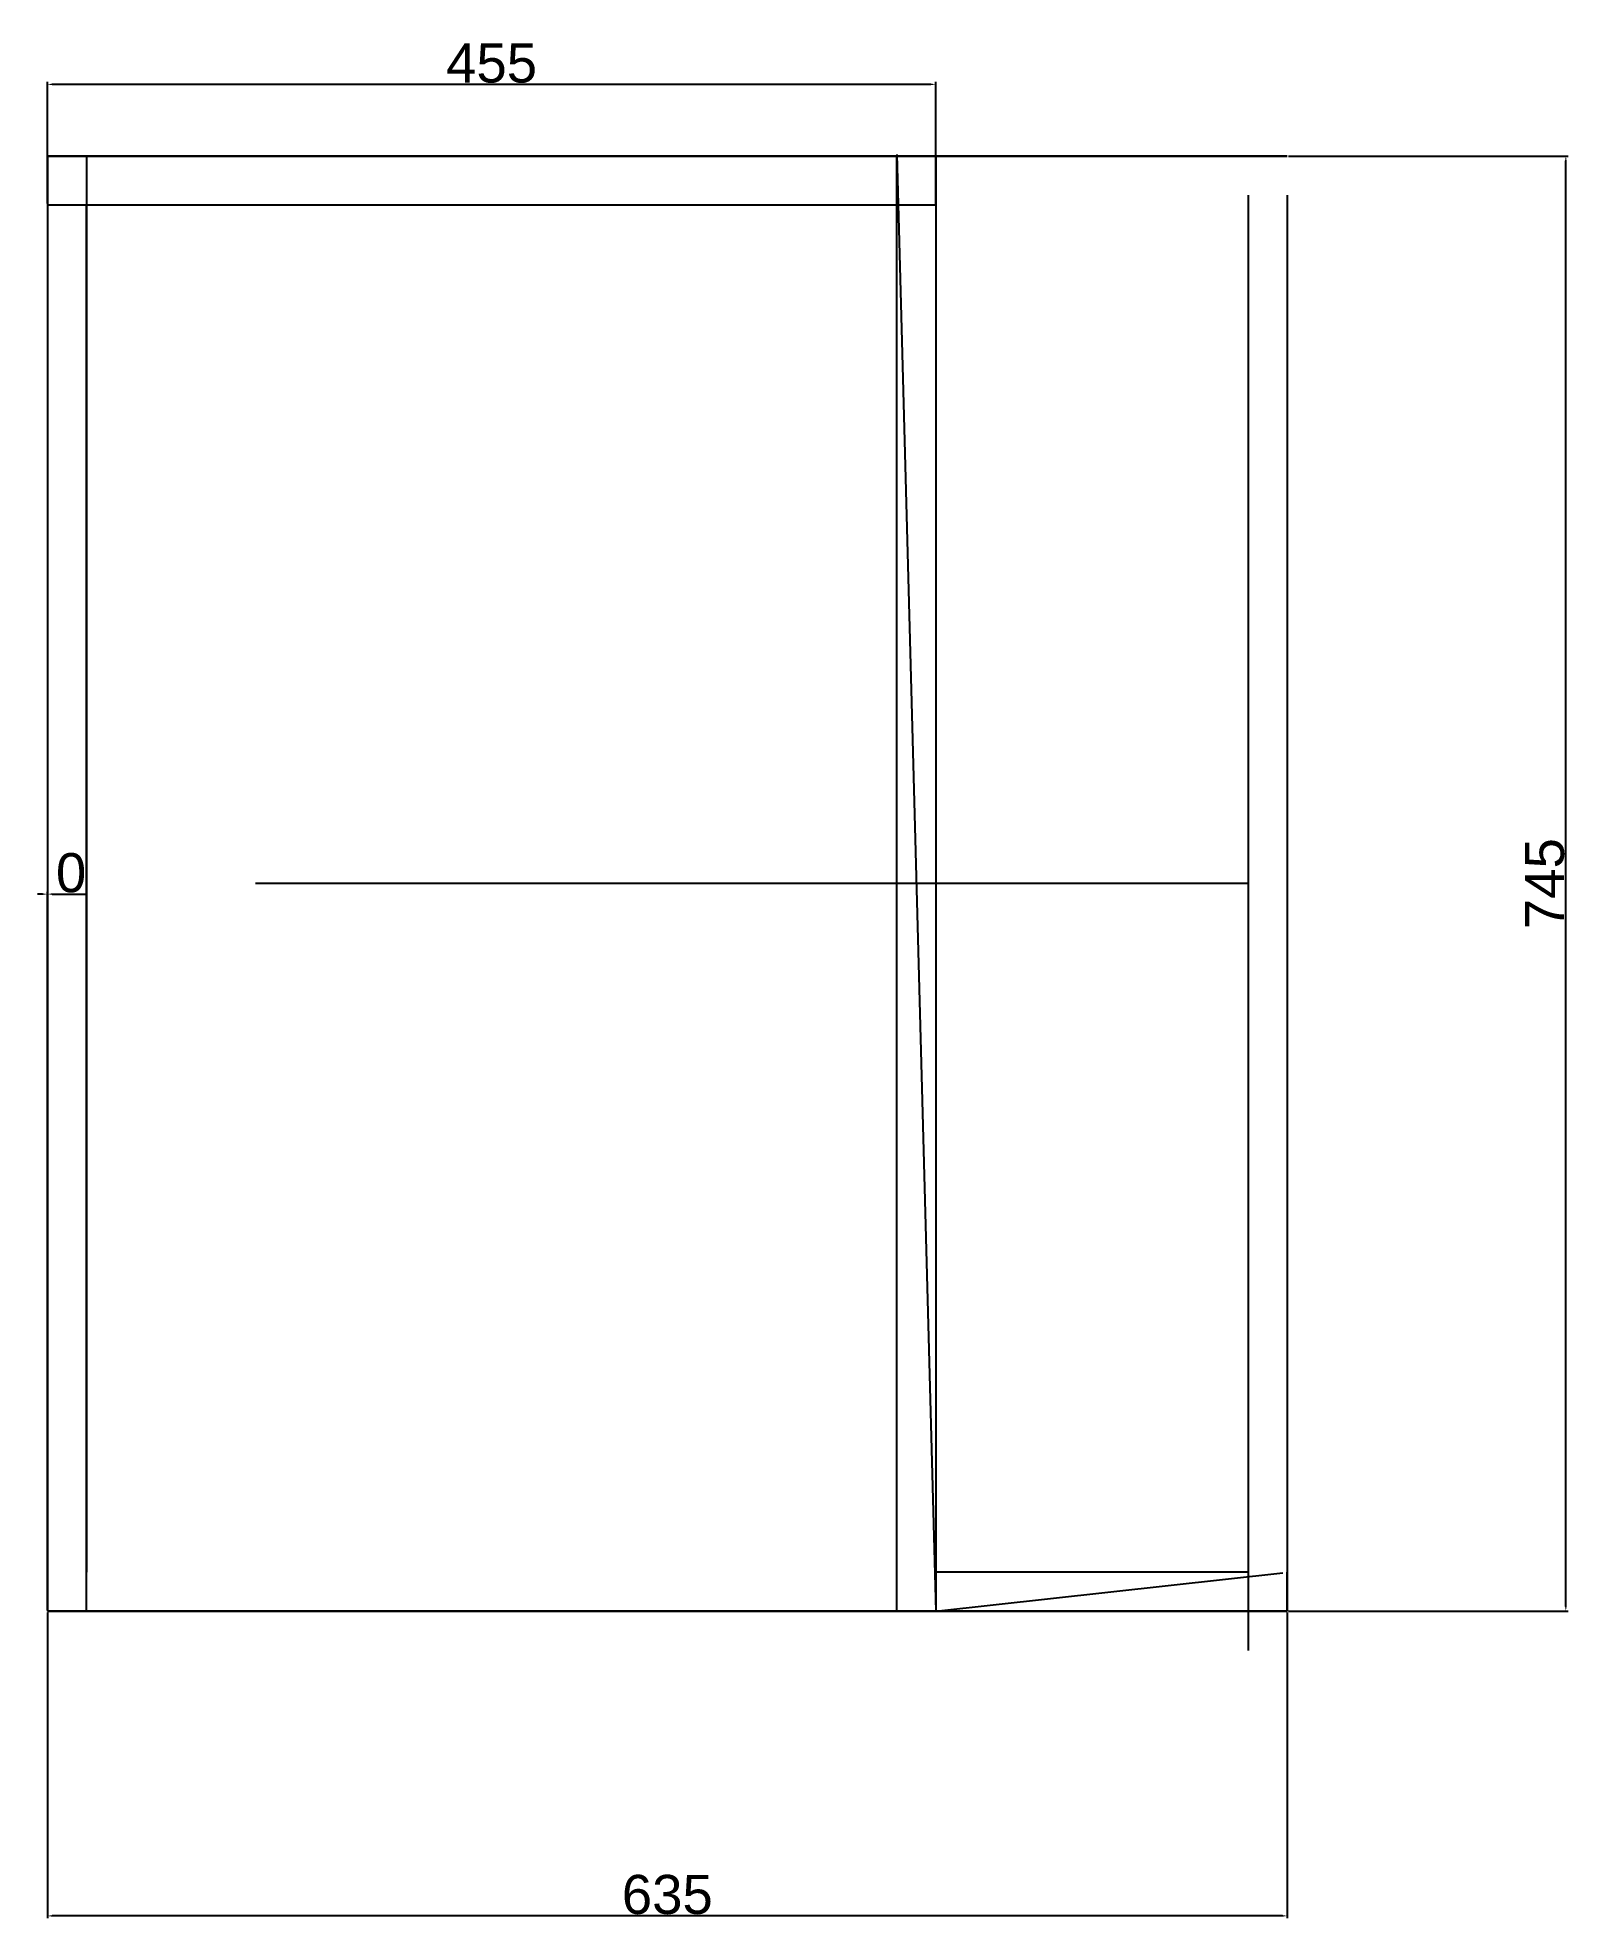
# Model space of a CAD drawing. Header units: millimetres. Extents: x 1991 to 2776, y 690 to 1654.
import ezdxf

# ---------------------------------------------------------------- set-up
doc = ezdxf.new("R2010")
doc.units = ezdxf.units.MM
doc.styles.get("Standard").update_dxf_attribs({"font": 'arial.ttf'})
doc.dimstyles.new('ISO-25', dxfattribs={"dimtxt": 20, "dimasz": 2.5, "dimexe": 1.25, "dimexo": 0.625, "dimtad": 1, "dimtxsty": 'Standard', "dimcen": 2.5, "dimadec": 0, "dimazin": 0, "dimtfac": 1, "dimtmove": 0, "dimatfit": 3, "dimfxl": 1, "dimarcsym": 0})

# ---------------------------------------------------------------- blocks, each defined once
blk = doc.blocks.new('*D1')
at = {"color": 0, "lineweight": -2, "transparency": 16777216}
for p, q in [((1995.51, 1569.05), (1995.51, 1631.34)), ((2448.01, 1630.09), (1998.01, 1630.09)), ((2450.51, 1569.05), (2450.51, 1631.34))]:
    blk.add_line(p, q, dxfattribs=at)
at = {"color": 0, "transparency": 16777216}
for points in [[(1998.01, 1630.51), (1998.01, 1629.67), (1995.51, 1630.09)], [(2448.01, 1630.51), (2448.01, 1629.67), (2450.51, 1630.09)]]:
    blk.add_solid(points, dxfattribs=at)
at = {"layer": 'Defpoints', "color": 0, "transparency": 16777216}
for p in [(1995.51, 1630.09), (1995.51, 1568.42), (2450.51, 1568.42)]:
    blk.add_point(p, dxfattribs=at)
at = {"color": 0, "transparency": 16777216, "insert": (2223.01, 1640.89), "char_height": 20, "attachment_point": 5}
blk.add_mtext('455', dxfattribs=at)
blk = doc.blocks.new('*D6')
at = {"color": 0, "lineweight": -2, "transparency": 16777216}
for p, q in [((1993.01, 1215.55), (1990.51, 1215.55)), ((1995.51, 849.05), (1995.51, 1216.8)), ((1995.51, 849.05), (1995.51, 1216.8)), ((1998.01, 1215.55), (2014.8, 1215.55))]:
    blk.add_line(p, q, dxfattribs=at)
at = {"color": 0, "transparency": 16777216}
for points in [[(1993.01, 1215.97), (1993.01, 1215.13), (1995.51, 1215.55)], [(1998.01, 1215.97), (1998.01, 1215.13), (1995.51, 1215.55)]]:
    blk.add_solid(points, dxfattribs=at)
at = {"layer": 'Defpoints', "color": 0, "transparency": 16777216}
for p in [(1995.51, 1215.55), (1995.51, 848.42), (1995.51, 848.42, 520)]:
    blk.add_point(p, dxfattribs=at)
at = {"color": 0, "transparency": 16777216, "insert": (2007.65, 1226.39), "char_height": 20, "attachment_point": 5}
blk.add_mtext('0', dxfattribs=at)
blk = doc.blocks.new('*D7')
at = {"color": 0, "lineweight": -2, "transparency": 16777216}
for p, q in [((2631.13, 1593.42), (2774.45, 1593.42)), ((2773.2, 850.92), (2773.2, 1590.92)), ((2631.13, 848.42), (2774.45, 848.42))]:
    blk.add_line(p, q, dxfattribs=at)
at = {"color": 0, "transparency": 16777216}
for points in [[(2772.79, 1590.92), (2773.62, 1590.92), (2773.2, 1593.42)], [(2772.79, 850.92), (2773.62, 850.92), (2773.2, 848.42)]]:
    blk.add_solid(points, dxfattribs=at)
at = {"layer": 'Defpoints', "color": 0, "transparency": 16777216}
for p in [(2630.51, 1593.42, 5), (2773.2, 1593.42), (2630.51, 848.42, -0.13)]:
    blk.add_point(p, dxfattribs=at)
at = {"color": 0, "transparency": 16777216, "insert": (2762.41, 1220.92), "char_height": 20, "attachment_point": 5, "rotation": 90}
blk.add_mtext('745', dxfattribs=at)
blk = doc.blocks.new('*D8')
at = {"color": 0, "lineweight": -2, "transparency": 16777216}
for p, q in [((1995.51, 847.8), (1995.51, 691.23)), ((2630.51, 847.8), (2630.51, 691.23)), ((2628.01, 692.48), (1998.01, 692.48))]:
    blk.add_line(p, q, dxfattribs=at)
at = {"color": 0, "transparency": 16777216}
for points in [[(1998.01, 692.89), (1998.01, 692.06), (1995.51, 692.48)], [(2628.01, 692.89), (2628.01, 692.06), (2630.51, 692.48)]]:
    blk.add_solid(points, dxfattribs=at)
at = {"layer": 'Defpoints', "color": 0, "transparency": 16777216}
for p in [(1995.51, 848.42), (2630.51, 848.42, -0.13), (1995.51, 692.48)]:
    blk.add_point(p, dxfattribs=at)
at = {"color": 0, "transparency": 16777216, "insert": (2313.01, 703.32), "char_height": 20, "attachment_point": 5}
blk.add_mtext('635', dxfattribs=at)

msp = doc.modelspace()

# ---------------------------------------------------------------- linework, layer by layer
for p, q in [((2450.509, 1593.421), (1995.509, 1593.421)), ((1995.509, 1593.421), (1995.509, 1568.421)), ((1995.509, 1593.421, 25), (1995.509, 1568.421, 25)), ((1995.509, 1593.421, 25), (2015.509, 1593.421, 25)), ((2015.509, 1593.421, 525), (1995.509, 1593.421, 525)), ((1995.509, 1593.421, 525), (1995.509, 1593.421, 25)), ((2015.509, 1593.421, 25), (2015.509, 1593.421, 525)), ((2430.509, 1593.421, 525), (2015.509, 1593.421, 525)), ((2015.509, 1593.421, 525), (2015.509, 1573.421, 524.866)), ((2015.509, 1593.421, 525), (2015.509, 1593.421, 505)), ((2015.509, 1593.421, 505), (2430.509, 1593.421, 505)), ((2015.509, 1593.421, 525), (2015.509, 1220.93, 522.433)), ((2015.509, 1593.421, 525), (2015.509, 1220.93, 522.433)), ((2430.509, 1594.137, 504.429), (2450.509, 848.421, 525)), ((2450.509, 1593.421, 525), (2430.509, 1593.421, 525)), ((2430.509, 1593.421, 525), (2430.509, 1593.421, 25)), ((2430.509, 1593.421, 525), (2450.509, 1593.421, 525)), ((2430.509, 848.421, 525), (2430.509, 1593.421, 525)), ((2450.509, 1568.421), (2450.509, 1593.421)), ((2450.509, 1593.421, 25), (2450.509, 1593.421, 525)), ((2450.509, 1593.421, 525), (2450.509, 848.421, 525)), ((2450.509, 1593.421, 525), (2630.509, 1593.421, 525)), ((2630.509, 1593.421, 5), (2450.578, 1593.421, 0.002)), ((2630.509, 1593.421, 525), (2630.509, 1593.421, 5)), ((1995.509, 1573.421, 525), (1995.509, 868.421, 520)), ((2015.509, 1573.421, 524.866), (2015.509, 868.421, 520)), ((2610.509, 1573.421, 5), (2610.509, 828.421, 5)), ((2630.509, 1573.421, 525), (2630.509, 868.421, 519.867)), ((2630.509, 1573.421, 5), (2630.509, 868.421, -0.133)), ((1995.509, 1568.421), (2450.509, 1568.421)), ((1995.509, 1568.421), (1995.509, 848.421)), ((2015.509, 848.421), (2015.509, 1568.421)), ((2430.509, 848.421), (2430.509, 1568.421)), ((2450.509, 1568.421), (2450.509, 848.421)), ((2610.509, 1220.921, 522.433), (2102.031, 1220.921, 522.433)), ((2610.509, 1220.921, 522.433), (2610.509, 1220.921, 22.433)), ((2015.509, 868.421, 520), (2015.509, 868.421, 500)), ((2450.509, 868.421, 520), (2450.509, 868.421, 500)), ((2450.509, 848.421, 19.867), (2628.327, 868.178, 0.109)), ((2630.509, 848.421, -0.133), (2630.509, 868.421, -0.133)), ((2630.509, 868.421, -0.133), (2630.509, 868.421, 519.867)), ((2630.509, 868.421, 519.867), (2630.509, 848.421, 519.867)), ((1995.509, 848.421), (1995.509, 848.421)), ((1995.509, 848.421), (2015.509, 848.421)), ((1995.509, 848.421, 20), (2015.509, 848.421, 20)), ((2015.509, 848.421, 520), (1995.509, 848.421, 520)), ((1995.509, 848.421, 520), (1995.509, 848.421, 20)), ((2015.509, 848.421, 20), (2430.509, 848.421, 20)), ((2015.509, 848.421), (2430.509, 848.421)), ((2015.509, 848.421, 20), (2015.509, 848.421, 520)), ((2015.509, 848.421, 520), (2430.509, 848.421, 520)), ((2430.509, 848.421, 500), (2015.509, 848.421, 500)), ((2450.509, 848.421), (2430.509, 848.421)), ((2430.509, 848.421, 20), (2430.509, 848.421, 520)), ((2430.509, 848.421, 520), (2450.509, 848.421, 520)), ((2430.509, 848.421, 520), (2430.509, 848.421, 500)), ((2450.509, 848.421, 525), (2430.509, 848.421, 525)), ((2450.509, 848.421, 520), (2450.509, 848.421, 20)), ((2450.509, 848.421), (2450.509, 848.421, 519.867)), ((2450.509, 848.421, 519.867), (2630.509, 848.421, 519.867)), ((2630.509, 848.421, -0.133), (2450.509, 848.421, -0.133)), ((2450.509, 848.421, -0.133), (2450.509, 848.421, 19.867)), ((2630.509, 848.421, 519.867), (2630.509, 848.421, -0.133))]:
    msp.add_line(p, q)
at = {"extrusion": (0, -1, 0)}
msp.add_line((2610.509, 1573.421, 525), (2610.509, 868.421, 519.867), dxfattribs=at)
at = {"extrusion": (-2.12767e-05, -1, 8.93774e-07)}
for p, q in [((2610.509, 868.421, 519.867), (2450.65, 868.424, 526.582)), ((2609.669, 848.421, 499.884), (2449.81, 848.424, 506.6)), ((2610.509, 848.421, 519.867), (2609.669, 848.421, 499.884))]:
    msp.add_line(p, q, dxfattribs=at)

# ---------------------------------------------------------------- dimensions: what is measured, and where the dimension line sits
for base, p1, p2, picture, middle in [((1995.509, 1630.092), (2450.509, 1568.421), (1995.509, 1568.421), '*D1', (2223.009, 1640.887)), ((1995.508650408, 1215.551246186), (1995.508650408, 848.42076763), (1995.508650408, 848.42076763, 520), '*D6', (2007.654796384, 1226.38770594)), ((1995.509, 692.476), (2630.509, 848.421, -0.133), (1995.509, 848.421), '*D8', (2313.009, 703.319))]:
    dim = msp.add_linear_dim(base=base, p1=p1, p2=p2, dimstyle='ISO-25')
    dim.commit()
    dim.dimension.update_dxf_attribs({"geometry": picture, "text_midpoint": middle})
dim = msp.add_linear_dim(base=(2773.203, 1593.421), p1=(2630.509, 848.421, -0.133), p2=(2630.509, 1593.421, 5), angle=90, dimstyle='ISO-25')
dim.commit()
dim.dimension.update_dxf_attribs({"geometry": '*D7', "text_midpoint": (2762.407, 1220.921)})

doc.saveas('drawing.dxf')
